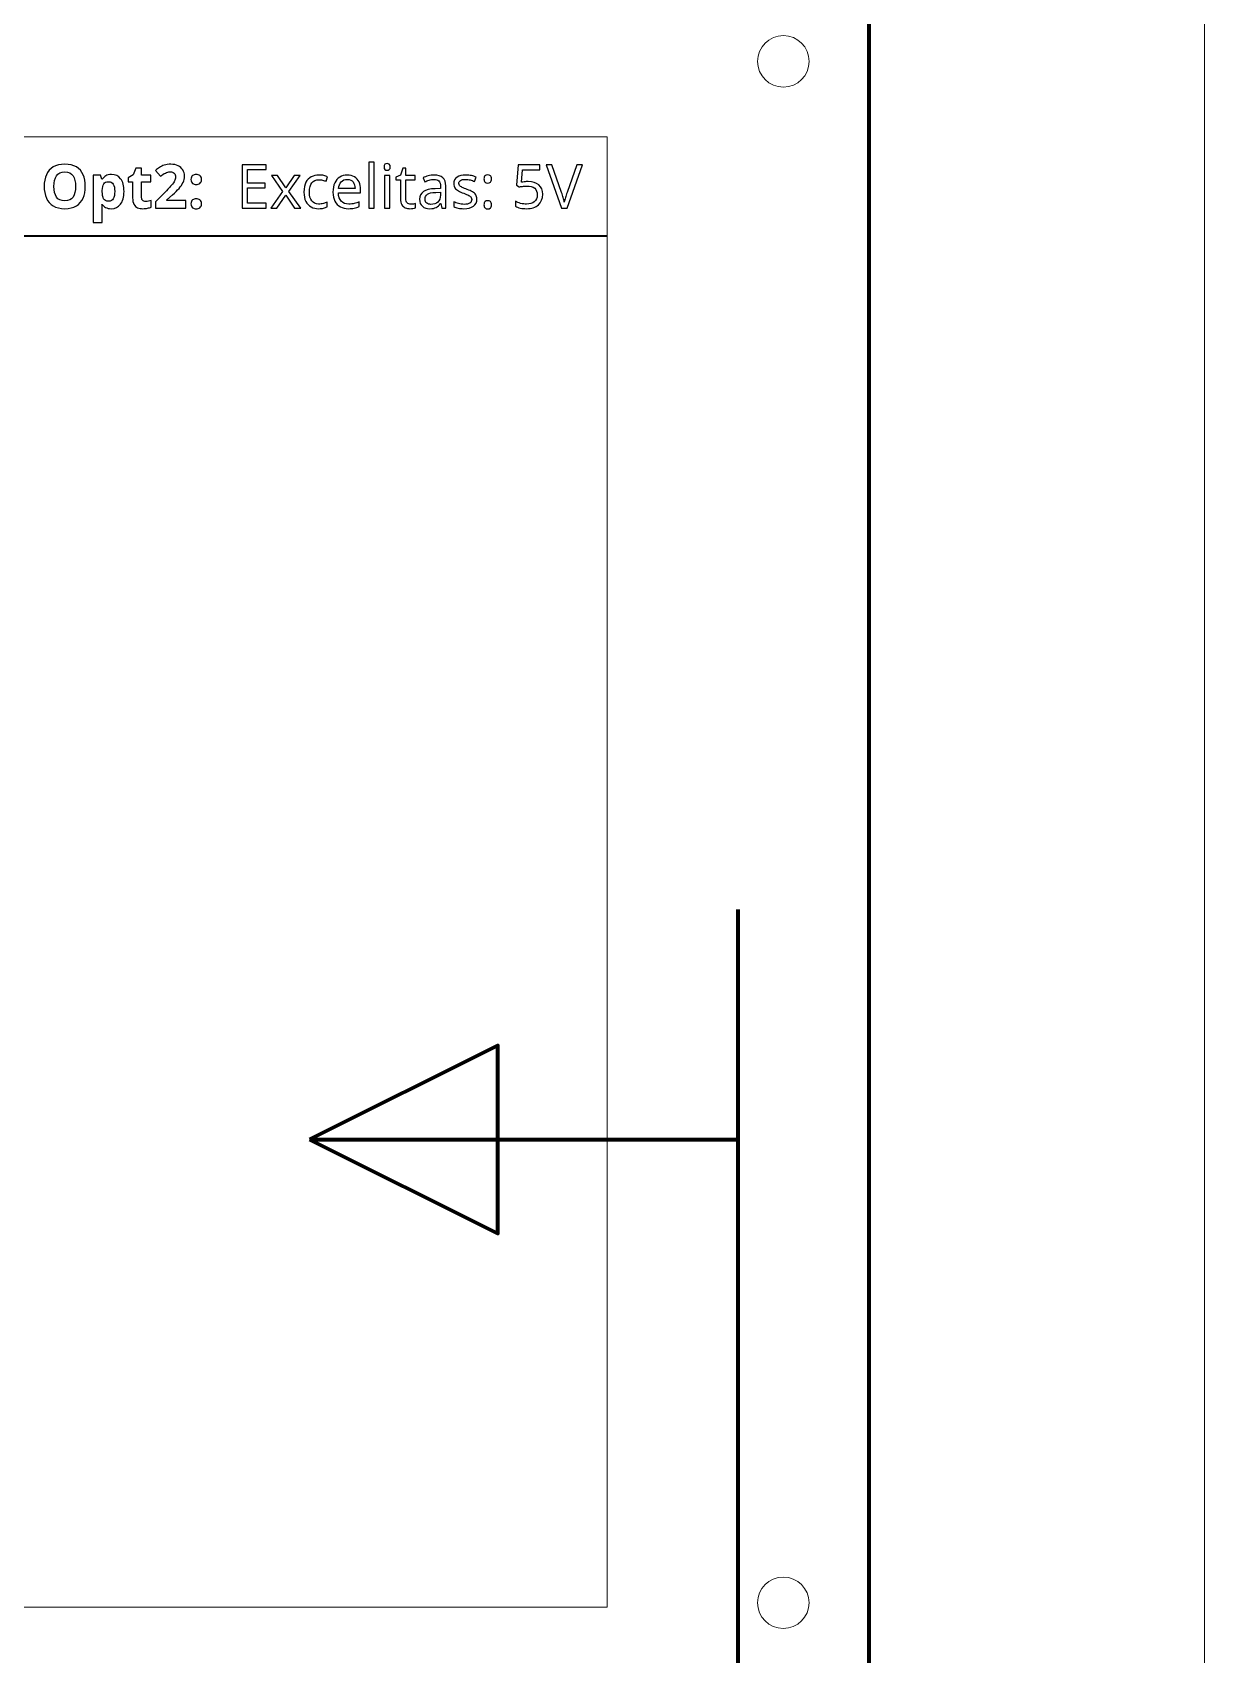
# Model space of a CAD drawing. Header units: inches. Extents: x -6.7 to 20.3, y -5.6 to 12.6.
# Drawn here: x 3.659 to 6.351, y 2.806 to 6.531 of the extents above; entities that cross this region are included whole.
import ezdxf
from ezdxf.lldxf.tags import DXFTag

# ---------------------------------------------------------------- set-up
doc = ezdxf.new("R2010")
doc.units = ezdxf.units.IN
doc.header["$MEASUREMENT"] = 0
doc.layers.add('Layer 1', color=7, linetype='Continuous')
tags = doc.linetypes.add('New Line1', pattern=[1.5, 1, -0.5]).pattern_tags.tags
tags[6:7] = [DXFTag(74, 4), DXFTag(75, 0), DXFTag(340, '0'), DXFTag(46, 1.0), DXFTag(50, 0.0), DXFTag(44, 0.0), DXFTag(45, 0.0)]
tags[4:5] = [DXFTag(74, 4), DXFTag(75, 0), DXFTag(340, '0'), DXFTag(46, 1.0), DXFTag(50, 0.0), DXFTag(44, 0.0), DXFTag(45, 0.0)]
tags = doc.linetypes.add('New Line7', pattern=[1.5, 1, -0.5]).pattern_tags.tags
tags[6:7] = [DXFTag(74, 4), DXFTag(75, 0), DXFTag(340, '0'), DXFTag(46, 1.0), DXFTag(50, 0.0), DXFTag(44, 0.0), DXFTag(45, 0.0)]
tags[4:5] = [DXFTag(74, 4), DXFTag(75, 0), DXFTag(340, '0'), DXFTag(46, 1.0), DXFTag(50, 0.0), DXFTag(44, 0.0), DXFTag(45, 0.0)]

msp = doc.modelspace()

# ---------------------------------------------------------------- linework, layer by layer
at = {"layer": 'Layer 1', "color": 250, "linetype": 'New Line1', "lineweight": 18}
msp.add_lwpolyline([(-6.247, -1.0532), (6.3515, -1.0532), (6.3515, 12.5881), (-6.247, 12.5881), (-6.247, -1.0532)], close=True, dxfattribs=at)
at = {"layer": 'Layer 1', "color": 250, "lineweight": 70}
msp.add_lwpolyline([(-5.4427, -0.8147), (5.5809, -0.8147), (5.5809, 6.6656), (-5.4427, 6.6656), (-5.4427, -0.8147)], close=True, dxfattribs=at)
at = {"layer": 'Layer 1', "color": 114, "linetype": 'New Line7', "lineweight": 18}
msp.add_lwpolyline([(-0.1382, 6.0625), (4.9794, 6.0625), (4.9794, 6.2918), (-0.1382, 6.2918), (-0.1382, 6.0625)], close=True, dxfattribs=at)
at = {"layer": 'Layer 1', "color": 250, "lineweight": 18}
msp.add_lwpolyline([(-0.139, 2.9153), (4.9791, 2.9153), (4.9791, 6.0649), (-0.139, 6.0649), (-0.139, 2.9153)], close=True, dxfattribs=at)
for centre in [(5.384, 6.4648), (5.3839, 2.9254)]:
    msp.add_ellipse(centre, major_axis=(0, 0.0591), ratio=1, dxfattribs=at)
at = {"layer": 'Layer 1', "color": 144, "lineweight": 9}
msp.add_open_spline([(5.5809, -0.7163), (5.5809, -0.7163), (5.5809, 7.1162), (5.5809, 7.1162)], degree=3, dxfattribs=at)
at = {"layer": 'Layer 1', "color": 250}
for points, knots in [([(3.7807, 6.1777), (3.7807, 6.1674), (3.779, 6.1584), (3.7756, 6.1508), (3.7722, 6.1431), (3.7671, 6.1372), (3.7601, 6.1329), (3.7532, 6.1287), (3.7443, 6.1265), (3.7334, 6.1265), (3.7227, 6.1265), (3.7138, 6.1287), (3.7068, 6.1329), (3.6999, 6.1372), (3.6947, 6.1432), (3.6913, 6.1509), (3.6879, 6.1585), (3.6862, 6.1675), (3.6862, 6.1778), (3.6862, 6.188), (3.6879, 6.1969), (3.6913, 6.2045), (3.6947, 6.2122), (3.6999, 6.2181), (3.7068, 6.2223), (3.7138, 6.2265), (3.7227, 6.2286), (3.7336, 6.2286), (3.7443, 6.2286), (3.7532, 6.2265), (3.7602, 6.2223), (3.7672, 6.2181), (3.7723, 6.2122), (3.7757, 6.2045), (3.779, 6.1969), (3.7807, 6.1879), (3.7807, 6.1777)], [0, 0, 0, 0, 0.083333, 0.083333, 0.083333, 0.166667, 0.166667, 0.166667, 0.25, 0.25, 0.25, 0.333333, 0.333333, 0.333333, 0.416667, 0.416667, 0.416667, 0.5, 0.5, 0.5, 0.583333, 0.583333, 0.583333, 0.666667, 0.666667, 0.666667, 0.75, 0.75, 0.75, 0.833333, 0.833333, 0.833333, 0.916667, 0.916667, 0.916667, 1, 1, 1, 1]), ([(4.0114, 6.1279), (4.0114, 6.1279), (3.9421, 6.1279), (3.9421, 6.1279), (3.9421, 6.1279), (3.9421, 6.1425), (3.9421, 6.1425), (3.9421, 6.1425), (3.9669, 6.1677), (3.9669, 6.1677), (3.9719, 6.1728), (3.9759, 6.1772), (3.979, 6.1806), (3.9821, 6.1841), (3.9843, 6.1873), (3.9857, 6.1901), (3.9871, 6.1929), (3.9878, 6.1959), (3.9878, 6.1992), (3.9878, 6.2032), (3.9867, 6.2061), (3.9845, 6.2081), (3.9823, 6.21), (3.9794, 6.211), (3.9757, 6.211), (3.9719, 6.211), (3.9682, 6.2101), (3.9646, 6.2084), (3.9609, 6.2066), (3.9572, 6.2041), (3.9532, 6.2009), (3.9532, 6.2009), (3.9418, 6.2143), (3.9418, 6.2143), (3.9447, 6.2168), (3.9477, 6.2191), (3.9509, 6.2213), (3.9541, 6.2234), (3.9578, 6.2251), (3.962, 6.2265), (3.9662, 6.2278), (3.9713, 6.2285), (3.9772, 6.2285), (3.9837, 6.2285), (3.9893, 6.2273), (3.9939, 6.2249), (3.9986, 6.2226), (4.0022, 6.2194), (4.0048, 6.2154), (4.0073, 6.2113), (4.0086, 6.2068), (4.0086, 6.2017), (4.0086, 6.1962), (4.0075, 6.1912), (4.0053, 6.1867), (4.0031, 6.1821), (4, 6.1777), (3.9959, 6.1732), (3.9918, 6.1688), (3.9868, 6.1639), (3.9809, 6.1585), (3.9809, 6.1585), (3.9682, 6.1465), (3.9682, 6.1465), (3.9682, 6.1465), (3.9682, 6.1456), (3.9682, 6.1456), (3.9682, 6.1456), (4.0114, 6.1456), (4.0114, 6.1456), (4.0114, 6.1456), (4.0114, 6.1279), (4.0114, 6.1279)], [0, 0, 0, 0, 0.041667, 0.041667, 0.041667, 0.083333, 0.083333, 0.083333, 0.125, 0.125, 0.125, 0.166667, 0.166667, 0.166667, 0.208333, 0.208333, 0.208333, 0.25, 0.25, 0.25, 0.291667, 0.291667, 0.291667, 0.333333, 0.333333, 0.333333, 0.375, 0.375, 0.375, 0.416667, 0.416667, 0.416667, 0.458333, 0.458333, 0.458333, 0.5, 0.5, 0.5, 0.541667, 0.541667, 0.541667, 0.583333, 0.583333, 0.583333, 0.625, 0.625, 0.625, 0.666667, 0.666667, 0.666667, 0.708333, 0.708333, 0.708333, 0.75, 0.75, 0.75, 0.791667, 0.791667, 0.791667, 0.833333, 0.833333, 0.833333, 0.875, 0.875, 0.875, 0.916667, 0.916667, 0.916667, 0.958333, 0.958333, 0.958333, 1, 1, 1, 1]), ([(4.1961, 6.1279), (4.1961, 6.1279), (4.1407, 6.1279), (4.1407, 6.1279), (4.1407, 6.1279), (4.1407, 6.2271), (4.1407, 6.2271), (4.1407, 6.2271), (4.1961, 6.2271), (4.1961, 6.2271), (4.1961, 6.2271), (4.1961, 6.2161), (4.1961, 6.2161), (4.1961, 6.2161), (4.1532, 6.2161), (4.1532, 6.2161), (4.1532, 6.2161), (4.1532, 6.1852), (4.1532, 6.1852), (4.1532, 6.1852), (4.1936, 6.1852), (4.1936, 6.1852), (4.1936, 6.1852), (4.1936, 6.1743), (4.1936, 6.1743), (4.1936, 6.1743), (4.1532, 6.1743), (4.1532, 6.1743), (4.1532, 6.1743), (4.1532, 6.1389), (4.1532, 6.1389), (4.1532, 6.1389), (4.1961, 6.1389), (4.1961, 6.1389), (4.1961, 6.1389), (4.1961, 6.1279), (4.1961, 6.1279)], [0, 0, 0, 0, 0.083333, 0.083333, 0.083333, 0.166667, 0.166667, 0.166667, 0.25, 0.25, 0.25, 0.333333, 0.333333, 0.333333, 0.416667, 0.416667, 0.416667, 0.5, 0.5, 0.5, 0.583333, 0.583333, 0.583333, 0.666667, 0.666667, 0.666667, 0.75, 0.75, 0.75, 0.833333, 0.833333, 0.833333, 0.916667, 0.916667, 0.916667, 1, 1, 1, 1]), ([(4.4441, 6.1279), (4.4441, 6.1279), (4.4319, 6.1279), (4.4319, 6.1279), (4.4319, 6.1279), (4.4319, 6.2335), (4.4319, 6.2335), (4.4319, 6.2335), (4.4441, 6.2335), (4.4441, 6.2335), (4.4441, 6.2335), (4.4441, 6.1279), (4.4441, 6.1279)], [0, 0, 0, 0, 0.25, 0.25, 0.25, 0.5, 0.5, 0.5, 0.75, 0.75, 0.75, 1, 1, 1, 1]), ([(4.474, 6.2303), (4.4759, 6.2303), (4.4775, 6.2297), (4.4789, 6.2284), (4.4804, 6.2272), (4.4811, 6.2252), (4.4811, 6.2225), (4.4811, 6.2199), (4.4804, 6.218), (4.4789, 6.2167), (4.4775, 6.2154), (4.4759, 6.2147), (4.474, 6.2147), (4.472, 6.2147), (4.4703, 6.2154), (4.4689, 6.2167), (4.4675, 6.218), (4.4668, 6.2199), (4.4668, 6.2225), (4.4668, 6.2252), (4.4675, 6.2272), (4.4689, 6.2284), (4.4703, 6.2297), (4.472, 6.2303), (4.474, 6.2303)], [0, 0, 0, 0, 0.125, 0.125, 0.125, 0.25, 0.25, 0.25, 0.375, 0.375, 0.375, 0.5, 0.5, 0.5, 0.625, 0.625, 0.625, 0.75, 0.75, 0.75, 0.875, 0.875, 0.875, 1, 1, 1, 1]), ([(4.7979, 6.1888), (4.8081, 6.1888), (4.8162, 6.1862), (4.8222, 6.1811), (4.8282, 6.176), (4.8312, 6.1689), (4.8312, 6.1596), (4.8312, 6.1493), (4.828, 6.1412), (4.8214, 6.1354), (4.8149, 6.1295), (4.8058, 6.1265), (4.7941, 6.1265), (4.7891, 6.1265), (4.7843, 6.127), (4.7798, 6.1279), (4.7753, 6.1289), (4.7715, 6.1302), (4.7685, 6.132), (4.7685, 6.132), (4.7685, 6.1435), (4.7685, 6.1435), (4.7718, 6.1415), (4.7758, 6.1399), (4.7806, 6.1387), (4.7854, 6.1375), (4.7899, 6.137), (4.7943, 6.137), (4.8016, 6.137), (4.8075, 6.1387), (4.812, 6.1422), (4.8165, 6.1456), (4.8187, 6.151), (4.8187, 6.1584), (4.8187, 6.1648), (4.8167, 6.1698), (4.8128, 6.1733), (4.8088, 6.1768), (4.8025, 6.1785), (4.7939, 6.1785), (4.7913, 6.1785), (4.7883, 6.1783), (4.785, 6.1778), (4.7816, 6.1773), (4.779, 6.1769), (4.7769, 6.1764), (4.7769, 6.1764), (4.7708, 6.1803), (4.7708, 6.1803), (4.7708, 6.1803), (4.7746, 6.2271), (4.7746, 6.2271), (4.7746, 6.2271), (4.8243, 6.2271), (4.8243, 6.2271), (4.8243, 6.2271), (4.8243, 6.216), (4.8243, 6.216), (4.8243, 6.216), (4.785, 6.216), (4.785, 6.216), (4.785, 6.216), (4.7826, 6.1872), (4.7826, 6.1872), (4.7842, 6.1875), (4.7863, 6.1878), (4.789, 6.1882), (4.7917, 6.1886), (4.7947, 6.1888), (4.7979, 6.1888)], [0, 0, 0, 0, 0.043478, 0.043478, 0.043478, 0.086957, 0.086957, 0.086957, 0.130435, 0.130435, 0.130435, 0.173913, 0.173913, 0.173913, 0.217391, 0.217391, 0.217391, 0.26087, 0.26087, 0.26087, 0.304348, 0.304348, 0.304348, 0.347826, 0.347826, 0.347826, 0.391304, 0.391304, 0.391304, 0.434783, 0.434783, 0.434783, 0.478261, 0.478261, 0.478261, 0.521739, 0.521739, 0.521739, 0.565217, 0.565217, 0.565217, 0.608696, 0.608696, 0.608696, 0.652174, 0.652174, 0.652174, 0.695652, 0.695652, 0.695652, 0.73913, 0.73913, 0.73913, 0.782609, 0.782609, 0.782609, 0.826087, 0.826087, 0.826087, 0.869565, 0.869565, 0.869565, 0.913043, 0.913043, 0.913043, 0.956522, 0.956522, 0.956522, 1, 1, 1, 1]), ([(4.9225, 6.2271), (4.9225, 6.2271), (4.8871, 6.1279), (4.8871, 6.1279), (4.8871, 6.1279), (4.8746, 6.1279), (4.8746, 6.1279), (4.8746, 6.1279), (4.8391, 6.2271), (4.8391, 6.2271), (4.8391, 6.2271), (4.8522, 6.2271), (4.8522, 6.2271), (4.8522, 6.2271), (4.8746, 6.1635), (4.8746, 6.1635), (4.876, 6.1594), (4.8773, 6.1556), (4.8783, 6.152), (4.8793, 6.1485), (4.8802, 6.1451), (4.8808, 6.1418), (4.8815, 6.1451), (4.8823, 6.1485), (4.8833, 6.1521), (4.8843, 6.1557), (4.8856, 6.1596), (4.8871, 6.1638), (4.8871, 6.1638), (4.9093, 6.2271), (4.9093, 6.2271), (4.9093, 6.2271), (4.9225, 6.2271), (4.9225, 6.2271)], [0, 0, 0, 0, 0.090909, 0.090909, 0.090909, 0.181818, 0.181818, 0.181818, 0.272727, 0.272727, 0.272727, 0.363636, 0.363636, 0.363636, 0.454545, 0.454545, 0.454545, 0.545455, 0.545455, 0.545455, 0.636364, 0.636364, 0.636364, 0.727273, 0.727273, 0.727273, 0.818182, 0.818182, 0.818182, 0.909091, 0.909091, 0.909091, 1, 1, 1, 1]), ([(3.7086, 6.1777), (3.7086, 6.1673), (3.7106, 6.1592), (3.7145, 6.1533), (3.7184, 6.1474), (3.7247, 6.1445), (3.7334, 6.1445), (3.7423, 6.1445), (3.7487, 6.1474), (3.7525, 6.1533), (3.7564, 6.1592), (3.7583, 6.1673), (3.7583, 6.1777), (3.7583, 6.188), (3.7564, 6.1962), (3.7525, 6.2021), (3.7487, 6.208), (3.7424, 6.211), (3.7336, 6.211), (3.7248, 6.211), (3.7184, 6.208), (3.7145, 6.2021), (3.7106, 6.1962), (3.7086, 6.188), (3.7086, 6.1777)], [0, 0, 0, 0, 0.125, 0.125, 0.125, 0.25, 0.25, 0.25, 0.375, 0.375, 0.375, 0.5, 0.5, 0.5, 0.625, 0.625, 0.625, 0.75, 0.75, 0.75, 0.875, 0.875, 0.875, 1, 1, 1, 1]), ([(3.8411, 6.2052), (3.8498, 6.2052), (3.8567, 6.2018), (3.8618, 6.1952), (3.867, 6.1886), (3.8696, 6.1789), (3.8696, 6.166), (3.8696, 6.153), (3.8668, 6.1432), (3.8614, 6.1365), (3.856, 6.1299), (3.849, 6.1265), (3.8405, 6.1265), (3.835, 6.1265), (3.8306, 6.1275), (3.8273, 6.1295), (3.824, 6.1315), (3.8214, 6.1337), (3.8196, 6.1361), (3.8196, 6.1361), (3.8187, 6.1361), (3.8187, 6.1361), (3.8189, 6.1345), (3.8191, 6.1325), (3.8193, 6.1304), (3.8195, 6.1282), (3.8196, 6.1259), (3.8196, 6.1236), (3.8196, 6.1236), (3.8196, 6.0946), (3.8196, 6.0946), (3.8196, 6.0946), (3.7986, 6.0946), (3.7986, 6.0946), (3.7986, 6.0946), (3.7986, 6.2038), (3.7986, 6.2038), (3.7986, 6.2038), (3.8157, 6.2038), (3.8157, 6.2038), (3.8157, 6.2038), (3.8186, 6.1939), (3.8186, 6.1939), (3.8186, 6.1939), (3.8196, 6.1939), (3.8196, 6.1939), (3.8216, 6.197), (3.8243, 6.1996), (3.8276, 6.2018), (3.8309, 6.204), (3.8354, 6.2052), (3.8411, 6.2052)], [0, 0, 0, 0, 0.058824, 0.058824, 0.058824, 0.117647, 0.117647, 0.117647, 0.176471, 0.176471, 0.176471, 0.235294, 0.235294, 0.235294, 0.294118, 0.294118, 0.294118, 0.352941, 0.352941, 0.352941, 0.411765, 0.411765, 0.411765, 0.470588, 0.470588, 0.470588, 0.529412, 0.529412, 0.529412, 0.588235, 0.588235, 0.588235, 0.647059, 0.647059, 0.647059, 0.705882, 0.705882, 0.705882, 0.764706, 0.764706, 0.764706, 0.823529, 0.823529, 0.823529, 0.882353, 0.882353, 0.882353, 0.941176, 0.941176, 0.941176, 1, 1, 1, 1]), ([(3.8341, 6.1885), (3.8288, 6.1885), (3.825, 6.1868), (3.823, 6.1835), (3.8209, 6.1802), (3.8197, 6.1751), (3.8196, 6.1684), (3.8196, 6.1684), (3.8196, 6.1661), (3.8196, 6.1661), (3.8196, 6.1588), (3.8206, 6.1532), (3.8227, 6.1493), (3.8248, 6.1454), (3.8286, 6.1435), (3.8343, 6.1435), (3.839, 6.1435), (3.8425, 6.1454), (3.8448, 6.1493), (3.8471, 6.1532), (3.8483, 6.1589), (3.8483, 6.1663), (3.8483, 6.1811), (3.8436, 6.1885), (3.8341, 6.1885)], [0, 0, 0, 0, 0.125, 0.125, 0.125, 0.25, 0.25, 0.25, 0.375, 0.375, 0.375, 0.5, 0.5, 0.5, 0.625, 0.625, 0.625, 0.75, 0.75, 0.75, 0.875, 0.875, 0.875, 1, 1, 1, 1]), ([(3.919, 6.1431), (3.9213, 6.1431), (3.9235, 6.1433), (3.9257, 6.1438), (3.9278, 6.1442), (3.9299, 6.1448), (3.9321, 6.1454), (3.9321, 6.1454), (3.9321, 6.13), (3.9321, 6.13), (3.9298, 6.1291), (3.9271, 6.1283), (3.9238, 6.1276), (3.9205, 6.1269), (3.9169, 6.1265), (3.913, 6.1265), (3.9085, 6.1265), (3.9044, 6.1273), (3.9009, 6.1288), (3.8973, 6.1302), (3.8945, 6.1328), (3.8924, 6.1365), (3.8903, 6.1401), (3.8893, 6.1452), (3.8893, 6.1517), (3.8893, 6.1517), (3.8893, 6.1882), (3.8893, 6.1882), (3.8893, 6.1882), (3.8794, 6.1882), (3.8794, 6.1882), (3.8794, 6.1882), (3.8794, 6.197), (3.8794, 6.197), (3.8794, 6.197), (3.8908, 6.2039), (3.8908, 6.2039), (3.8908, 6.2039), (3.8968, 6.2199), (3.8968, 6.2199), (3.8968, 6.2199), (3.91, 6.2199), (3.91, 6.2199), (3.91, 6.2199), (3.91, 6.2038), (3.91, 6.2038), (3.91, 6.2038), (3.9312, 6.2038), (3.9312, 6.2038), (3.9312, 6.2038), (3.9312, 6.1882), (3.9312, 6.1882), (3.9312, 6.1882), (3.91, 6.1882), (3.91, 6.1882), (3.91, 6.1882), (3.91, 6.1517), (3.91, 6.1517), (3.91, 6.1488), (3.9108, 6.1467), (3.9125, 6.1452), (3.9141, 6.1438), (3.9163, 6.1431), (3.919, 6.1431)], [0, 0, 0, 0, 0.047619, 0.047619, 0.047619, 0.095238, 0.095238, 0.095238, 0.142857, 0.142857, 0.142857, 0.190476, 0.190476, 0.190476, 0.238095, 0.238095, 0.238095, 0.285714, 0.285714, 0.285714, 0.333333, 0.333333, 0.333333, 0.380952, 0.380952, 0.380952, 0.428571, 0.428571, 0.428571, 0.47619, 0.47619, 0.47619, 0.52381, 0.52381, 0.52381, 0.571429, 0.571429, 0.571429, 0.619048, 0.619048, 0.619048, 0.666667, 0.666667, 0.666667, 0.714286, 0.714286, 0.714286, 0.761905, 0.761905, 0.761905, 0.809524, 0.809524, 0.809524, 0.857143, 0.857143, 0.857143, 0.904762, 0.904762, 0.904762, 0.952381, 0.952381, 0.952381, 1, 1, 1, 1]), ([(4.0234, 6.1936), (4.0234, 6.1979), (4.0246, 6.2009), (4.027, 6.2026), (4.0294, 6.2043), (4.0322, 6.2052), (4.0355, 6.2052), (4.0388, 6.2052), (4.0416, 6.2043), (4.0439, 6.2026), (4.0463, 6.2009), (4.0475, 6.1979), (4.0475, 6.1936), (4.0475, 6.1895), (4.0463, 6.1865), (4.0439, 6.1847), (4.0416, 6.1829), (4.0388, 6.182), (4.0355, 6.182), (4.0322, 6.182), (4.0294, 6.1829), (4.027, 6.1847), (4.0246, 6.1865), (4.0234, 6.1895), (4.0234, 6.1936)], [0, 0, 0, 0, 0.125, 0.125, 0.125, 0.25, 0.25, 0.25, 0.375, 0.375, 0.375, 0.5, 0.5, 0.5, 0.625, 0.625, 0.625, 0.75, 0.75, 0.75, 0.875, 0.875, 0.875, 1, 1, 1, 1]), ([(4.2339, 6.166), (4.2339, 6.166), (4.2082, 6.2024), (4.2082, 6.2024), (4.2082, 6.2024), (4.2221, 6.2024), (4.2221, 6.2024), (4.2221, 6.2024), (4.2412, 6.1743), (4.2412, 6.1743), (4.2412, 6.1743), (4.2603, 6.2024), (4.2603, 6.2024), (4.2603, 6.2024), (4.274, 6.2024), (4.274, 6.2024), (4.274, 6.2024), (4.2483, 6.166), (4.2483, 6.166), (4.2483, 6.166), (4.2754, 6.1279), (4.2754, 6.1279), (4.2754, 6.1279), (4.2615, 6.1279), (4.2615, 6.1279), (4.2615, 6.1279), (4.2412, 6.1577), (4.2412, 6.1577), (4.2412, 6.1577), (4.2207, 6.1279), (4.2207, 6.1279), (4.2207, 6.1279), (4.2069, 6.1279), (4.2069, 6.1279), (4.2069, 6.1279), (4.2339, 6.166), (4.2339, 6.166)], [0, 0, 0, 0, 0.083333, 0.083333, 0.083333, 0.166667, 0.166667, 0.166667, 0.25, 0.25, 0.25, 0.333333, 0.333333, 0.333333, 0.416667, 0.416667, 0.416667, 0.5, 0.5, 0.5, 0.583333, 0.583333, 0.583333, 0.666667, 0.666667, 0.666667, 0.75, 0.75, 0.75, 0.833333, 0.833333, 0.833333, 0.916667, 0.916667, 0.916667, 1, 1, 1, 1]), ([(4.3168, 6.1265), (4.3102, 6.1265), (4.3044, 6.1279), (4.2992, 6.1306), (4.2941, 6.1333), (4.29, 6.1374), (4.2871, 6.1431), (4.2842, 6.1487), (4.2828, 6.1559), (4.2828, 6.1647), (4.2828, 6.1739), (4.2843, 6.1814), (4.2873, 6.1871), (4.2904, 6.1928), (4.2945, 6.1971), (4.2998, 6.1997), (4.305, 6.2024), (4.311, 6.2038), (4.3176, 6.2038), (4.3214, 6.2038), (4.3251, 6.2034), (4.3286, 6.2026), (4.3321, 6.2018), (4.335, 6.2009), (4.3372, 6.1997), (4.3372, 6.1997), (4.3335, 6.1896), (4.3335, 6.1896), (4.3312, 6.1904), (4.3286, 6.1912), (4.3257, 6.192), (4.3227, 6.1927), (4.3199, 6.1931), (4.3173, 6.1931), (4.3027, 6.1931), (4.2954, 6.1837), (4.2954, 6.1649), (4.2954, 6.1559), (4.2972, 6.149), (4.3007, 6.1443), (4.3043, 6.1395), (4.3096, 6.1371), (4.3166, 6.1371), (4.3207, 6.1371), (4.3243, 6.1375), (4.3274, 6.1384), (4.3305, 6.1392), (4.3334, 6.1402), (4.336, 6.1414), (4.336, 6.1414), (4.336, 6.1306), (4.336, 6.1306), (4.3335, 6.1293), (4.3307, 6.1283), (4.3277, 6.1276), (4.3247, 6.1269), (4.321, 6.1265), (4.3168, 6.1265)], [0, 0, 0, 0, 0.052632, 0.052632, 0.052632, 0.105263, 0.105263, 0.105263, 0.157895, 0.157895, 0.157895, 0.210526, 0.210526, 0.210526, 0.263158, 0.263158, 0.263158, 0.315789, 0.315789, 0.315789, 0.368421, 0.368421, 0.368421, 0.421053, 0.421053, 0.421053, 0.473684, 0.473684, 0.473684, 0.526316, 0.526316, 0.526316, 0.578947, 0.578947, 0.578947, 0.631579, 0.631579, 0.631579, 0.684211, 0.684211, 0.684211, 0.736842, 0.736842, 0.736842, 0.789474, 0.789474, 0.789474, 0.842105, 0.842105, 0.842105, 0.894737, 0.894737, 0.894737, 0.947368, 0.947368, 0.947368, 1, 1, 1, 1]), ([(4.3823, 6.2038), (4.3887, 6.2038), (4.3942, 6.2024), (4.3988, 6.1996), (4.4034, 6.1968), (4.4069, 6.1929), (4.4094, 6.1879), (4.4118, 6.1828), (4.413, 6.1769), (4.413, 6.1702), (4.413, 6.1702), (4.413, 6.1628), (4.413, 6.1628), (4.413, 6.1628), (4.3621, 6.1628), (4.3621, 6.1628), (4.3622, 6.1544), (4.3644, 6.148), (4.3685, 6.1436), (4.3726, 6.1392), (4.3784, 6.137), (4.3858, 6.137), (4.3905, 6.137), (4.3947, 6.1374), (4.3984, 6.1383), (4.402, 6.1392), (4.4058, 6.1404), (4.4097, 6.1421), (4.4097, 6.1421), (4.4097, 6.1314), (4.4097, 6.1314), (4.4059, 6.1297), (4.4022, 6.1285), (4.3984, 6.1277), (4.3947, 6.1269), (4.3904, 6.1265), (4.3853, 6.1265), (4.3782, 6.1265), (4.372, 6.128), (4.3666, 6.1309), (4.3612, 6.1337), (4.3569, 6.138), (4.3539, 6.1437), (4.3509, 6.1494), (4.3494, 6.1564), (4.3494, 6.1646), (4.3494, 6.1727), (4.3508, 6.1797), (4.3535, 6.1856), (4.3563, 6.1914), (4.3601, 6.1959), (4.365, 6.199), (4.37, 6.2022), (4.3758, 6.2038), (4.3823, 6.2038)], [0, 0, 0, 0, 0.055556, 0.055556, 0.055556, 0.111111, 0.111111, 0.111111, 0.166667, 0.166667, 0.166667, 0.222222, 0.222222, 0.222222, 0.277778, 0.277778, 0.277778, 0.333333, 0.333333, 0.333333, 0.388889, 0.388889, 0.388889, 0.444444, 0.444444, 0.444444, 0.5, 0.5, 0.5, 0.555556, 0.555556, 0.555556, 0.611111, 0.611111, 0.611111, 0.666667, 0.666667, 0.666667, 0.722222, 0.722222, 0.722222, 0.777778, 0.777778, 0.777778, 0.833333, 0.833333, 0.833333, 0.888889, 0.888889, 0.888889, 0.944444, 0.944444, 0.944444, 1, 1, 1, 1]), ([(4.3822, 6.1938), (4.3764, 6.1938), (4.3718, 6.1919), (4.3684, 6.1881), (4.365, 6.1844), (4.363, 6.1792), (4.3623, 6.1725), (4.3623, 6.1725), (4.4003, 6.1725), (4.4003, 6.1725), (4.4002, 6.1788), (4.3987, 6.1839), (4.3958, 6.1879), (4.3929, 6.1918), (4.3884, 6.1938), (4.3822, 6.1938)], [0, 0, 0, 0, 0.2, 0.2, 0.2, 0.4, 0.4, 0.4, 0.6, 0.6, 0.6, 0.8, 0.8, 0.8, 1, 1, 1, 1]), ([(4.48, 6.2024), (4.48, 6.2024), (4.48, 6.1279), (4.48, 6.1279), (4.48, 6.1279), (4.4678, 6.1279), (4.4678, 6.1279), (4.4678, 6.1279), (4.4678, 6.2024), (4.4678, 6.2024), (4.4678, 6.2024), (4.48, 6.2024), (4.48, 6.2024)], [0, 0, 0, 0, 0.25, 0.25, 0.25, 0.5, 0.5, 0.5, 0.75, 0.75, 0.75, 1, 1, 1, 1]), ([(4.5285, 6.1365), (4.5303, 6.1365), (4.5322, 6.1367), (4.5341, 6.137), (4.5361, 6.1374), (4.5377, 6.1377), (4.5389, 6.1381), (4.5389, 6.1381), (4.5389, 6.1288), (4.5389, 6.1288), (4.5376, 6.1281), (4.5357, 6.1276), (4.5333, 6.1272), (4.5309, 6.1268), (4.5286, 6.1265), (4.5264, 6.1265), (4.5225, 6.1265), (4.5189, 6.1272), (4.5156, 6.1286), (4.5123, 6.1299), (4.5097, 6.1322), (4.5076, 6.1356), (4.5056, 6.1389), (4.5046, 6.1436), (4.5046, 6.1496), (4.5046, 6.1496), (4.5046, 6.1929), (4.5046, 6.1929), (4.5046, 6.1929), (4.494, 6.1929), (4.494, 6.1929), (4.494, 6.1929), (4.494, 6.1988), (4.494, 6.1988), (4.494, 6.1988), (4.5047, 6.2036), (4.5047, 6.2036), (4.5047, 6.2036), (4.5096, 6.2195), (4.5096, 6.2195), (4.5096, 6.2195), (4.5168, 6.2195), (4.5168, 6.2195), (4.5168, 6.2195), (4.5168, 6.2024), (4.5168, 6.2024), (4.5168, 6.2024), (4.5383, 6.2024), (4.5383, 6.2024), (4.5383, 6.2024), (4.5383, 6.1929), (4.5383, 6.1929), (4.5383, 6.1929), (4.5168, 6.1929), (4.5168, 6.1929), (4.5168, 6.1929), (4.5168, 6.1499), (4.5168, 6.1499), (4.5168, 6.1453), (4.5179, 6.142), (4.5201, 6.1398), (4.5222, 6.1376), (4.525, 6.1365), (4.5285, 6.1365)], [0, 0, 0, 0, 0.047619, 0.047619, 0.047619, 0.095238, 0.095238, 0.095238, 0.142857, 0.142857, 0.142857, 0.190476, 0.190476, 0.190476, 0.238095, 0.238095, 0.238095, 0.285714, 0.285714, 0.285714, 0.333333, 0.333333, 0.333333, 0.380952, 0.380952, 0.380952, 0.428571, 0.428571, 0.428571, 0.47619, 0.47619, 0.47619, 0.52381, 0.52381, 0.52381, 0.571429, 0.571429, 0.571429, 0.619048, 0.619048, 0.619048, 0.666667, 0.666667, 0.666667, 0.714286, 0.714286, 0.714286, 0.761905, 0.761905, 0.761905, 0.809524, 0.809524, 0.809524, 0.857143, 0.857143, 0.857143, 0.904762, 0.904762, 0.904762, 0.952381, 0.952381, 0.952381, 1, 1, 1, 1]), ([(4.5819, 6.2036), (4.591, 6.2036), (4.5977, 6.2016), (4.6021, 6.1977), (4.6064, 6.1937), (4.6086, 6.1873), (4.6086, 6.1786), (4.6086, 6.1786), (4.6086, 6.1279), (4.6086, 6.1279), (4.6086, 6.1279), (4.5997, 6.1279), (4.5997, 6.1279), (4.5997, 6.1279), (4.5973, 6.1385), (4.5973, 6.1385), (4.5973, 6.1385), (4.5968, 6.1385), (4.5968, 6.1385), (4.5935, 6.1344), (4.5901, 6.1314), (4.5866, 6.1295), (4.583, 6.1275), (4.5781, 6.1265), (4.5718, 6.1265), (4.565, 6.1265), (4.5594, 6.1283), (4.555, 6.1319), (4.5505, 6.1355), (4.5483, 6.141), (4.5483, 6.1486), (4.5483, 6.156), (4.5512, 6.1618), (4.5571, 6.1658), (4.5629, 6.1698), (4.5719, 6.172), (4.584, 6.1724), (4.584, 6.1724), (4.5966, 6.1728), (4.5966, 6.1728), (4.5966, 6.1728), (4.5966, 6.1772), (4.5966, 6.1772), (4.5966, 6.1834), (4.5953, 6.1877), (4.5926, 6.1902), (4.5899, 6.1926), (4.5861, 6.1938), (4.5812, 6.1938), (4.5773, 6.1938), (4.5736, 6.1932), (4.5701, 6.192), (4.5666, 6.1909), (4.5633, 6.1896), (4.5603, 6.1881), (4.5603, 6.1881), (4.5565, 6.1972), (4.5565, 6.1972), (4.5597, 6.199), (4.5636, 6.2005), (4.568, 6.2018), (4.5725, 6.203), (4.5771, 6.2036), (4.5819, 6.2036)], [0, 0, 0, 0, 0.047619, 0.047619, 0.047619, 0.095238, 0.095238, 0.095238, 0.142857, 0.142857, 0.142857, 0.190476, 0.190476, 0.190476, 0.238095, 0.238095, 0.238095, 0.285714, 0.285714, 0.285714, 0.333333, 0.333333, 0.333333, 0.380952, 0.380952, 0.380952, 0.428571, 0.428571, 0.428571, 0.47619, 0.47619, 0.47619, 0.52381, 0.52381, 0.52381, 0.571429, 0.571429, 0.571429, 0.619048, 0.619048, 0.619048, 0.666667, 0.666667, 0.666667, 0.714286, 0.714286, 0.714286, 0.761905, 0.761905, 0.761905, 0.809524, 0.809524, 0.809524, 0.857143, 0.857143, 0.857143, 0.904762, 0.904762, 0.904762, 0.952381, 0.952381, 0.952381, 1, 1, 1, 1]), ([(4.6801, 6.1485), (4.6801, 6.1413), (4.6774, 6.1358), (4.6721, 6.1321), (4.6667, 6.1284), (4.6595, 6.1265), (4.6504, 6.1265), (4.6452, 6.1265), (4.6407, 6.127), (4.637, 6.1278), (4.6332, 6.1286), (4.6299, 6.1298), (4.6271, 6.1313), (4.6271, 6.1313), (4.6271, 6.1424), (4.6271, 6.1424), (4.63, 6.1409), (4.6336, 6.1395), (4.6378, 6.1383), (4.642, 6.137), (4.6463, 6.1364), (4.6507, 6.1364), (4.6569, 6.1364), (4.6614, 6.1374), (4.6641, 6.1394), (4.6669, 6.1414), (4.6683, 6.144), (4.6683, 6.1474), (4.6683, 6.1492), (4.6678, 6.1509), (4.6668, 6.1524), (4.6658, 6.1539), (4.6639, 6.1553), (4.6613, 6.1568), (4.6587, 6.1583), (4.6549, 6.16), (4.65, 6.1618), (4.6452, 6.1637), (4.641, 6.1655), (4.6376, 6.1674), (4.6342, 6.1692), (4.6316, 6.1715), (4.6297, 6.174), (4.6279, 6.1766), (4.6269, 6.18), (4.6269, 6.184), (4.6269, 6.1903), (4.6295, 6.1952), (4.6346, 6.1986), (4.6398, 6.2021), (4.6465, 6.2038), (4.6548, 6.2038), (4.6594, 6.2038), (4.6636, 6.2033), (4.6676, 6.2024), (4.6715, 6.2016), (4.6752, 6.2003), (4.6786, 6.1988), (4.6786, 6.1988), (4.6744, 6.189), (4.6744, 6.189), (4.6713, 6.1903), (4.668, 6.1915), (4.6646, 6.1924), (4.6611, 6.1933), (4.6576, 6.1938), (4.654, 6.1938), (4.649, 6.1938), (4.6452, 6.193), (4.6426, 6.1913), (4.6399, 6.1897), (4.6386, 6.1875), (4.6386, 6.1847), (4.6386, 6.1827), (4.6392, 6.181), (4.6404, 6.1795), (4.6416, 6.1781), (4.6436, 6.1767), (4.6464, 6.1754), (4.6493, 6.174), (4.653, 6.1724), (4.6578, 6.1706), (4.6625, 6.1688), (4.6665, 6.167), (4.6698, 6.1652), (4.6732, 6.1633), (4.6757, 6.1611), (4.6775, 6.1584), (4.6792, 6.1558), (4.6801, 6.1525), (4.6801, 6.1485)], [0, 0, 0, 0, 0.033333, 0.033333, 0.033333, 0.066667, 0.066667, 0.066667, 0.1, 0.1, 0.1, 0.133333, 0.133333, 0.133333, 0.166667, 0.166667, 0.166667, 0.2, 0.2, 0.2, 0.233333, 0.233333, 0.233333, 0.266667, 0.266667, 0.266667, 0.3, 0.3, 0.3, 0.333333, 0.333333, 0.333333, 0.366667, 0.366667, 0.366667, 0.4, 0.4, 0.4, 0.433333, 0.433333, 0.433333, 0.466667, 0.466667, 0.466667, 0.5, 0.5, 0.5, 0.533333, 0.533333, 0.533333, 0.566667, 0.566667, 0.566667, 0.6, 0.6, 0.6, 0.633333, 0.633333, 0.633333, 0.666667, 0.666667, 0.666667, 0.7, 0.7, 0.7, 0.733333, 0.733333, 0.733333, 0.766667, 0.766667, 0.766667, 0.8, 0.8, 0.8, 0.833333, 0.833333, 0.833333, 0.866667, 0.866667, 0.866667, 0.9, 0.9, 0.9, 0.933333, 0.933333, 0.933333, 0.966667, 0.966667, 0.966667, 1, 1, 1, 1]), ([(4.6964, 6.1949), (4.6964, 6.1984), (4.6972, 6.2009), (4.6989, 6.2022), (4.7005, 6.2036), (4.7025, 6.2043), (4.7048, 6.2043), (4.7072, 6.2043), (4.7093, 6.2036), (4.711, 6.2022), (4.7127, 6.2009), (4.7136, 6.1984), (4.7136, 6.1949), (4.7136, 6.1915), (4.7127, 6.1891), (4.711, 6.1877), (4.7093, 6.1862), (4.7072, 6.1854), (4.7048, 6.1854), (4.7025, 6.1854), (4.7005, 6.1862), (4.6989, 6.1877), (4.6972, 6.1891), (4.6964, 6.1915), (4.6964, 6.1949)], [0, 0, 0, 0, 0.125, 0.125, 0.125, 0.25, 0.25, 0.25, 0.375, 0.375, 0.375, 0.5, 0.5, 0.5, 0.625, 0.625, 0.625, 0.75, 0.75, 0.75, 0.875, 0.875, 0.875, 1, 1, 1, 1]), ([(4.0234, 6.1377), (4.0234, 6.1419), (4.0246, 6.1449), (4.027, 6.1467), (4.0294, 6.1484), (4.0322, 6.1493), (4.0355, 6.1493), (4.0388, 6.1493), (4.0416, 6.1484), (4.0439, 6.1467), (4.0463, 6.1449), (4.0475, 6.1419), (4.0475, 6.1377), (4.0475, 6.1336), (4.0463, 6.1306), (4.0439, 6.1288), (4.0416, 6.127), (4.0388, 6.1261), (4.0355, 6.1261), (4.0322, 6.1261), (4.0294, 6.127), (4.027, 6.1288), (4.0246, 6.1306), (4.0234, 6.1336), (4.0234, 6.1377)], [0, 0, 0, 0, 0.125, 0.125, 0.125, 0.25, 0.25, 0.25, 0.375, 0.375, 0.375, 0.5, 0.5, 0.5, 0.625, 0.625, 0.625, 0.75, 0.75, 0.75, 0.875, 0.875, 0.875, 1, 1, 1, 1]), ([(4.5855, 6.1639), (4.5763, 6.1635), (4.5699, 6.1621), (4.5663, 6.1595), (4.5627, 6.1569), (4.561, 6.1532), (4.561, 6.1485), (4.561, 6.1443), (4.5622, 6.1413), (4.5648, 6.1393), (4.5673, 6.1374), (4.5706, 6.1364), (4.5746, 6.1364), (4.5809, 6.1364), (4.5861, 6.1381), (4.5903, 6.1416), (4.5944, 6.1451), (4.5965, 6.1504), (4.5965, 6.1577), (4.5965, 6.1577), (4.5965, 6.1643), (4.5965, 6.1643), (4.5965, 6.1643), (4.5855, 6.1639), (4.5855, 6.1639)], [0, 0, 0, 0, 0.125, 0.125, 0.125, 0.25, 0.25, 0.25, 0.375, 0.375, 0.375, 0.5, 0.5, 0.5, 0.625, 0.625, 0.625, 0.75, 0.75, 0.75, 0.875, 0.875, 0.875, 1, 1, 1, 1]), ([(4.6964, 6.1354), (4.6964, 6.1389), (4.6972, 6.1413), (4.6989, 6.1427), (4.7005, 6.144), (4.7025, 6.1447), (4.7048, 6.1447), (4.7072, 6.1447), (4.7093, 6.144), (4.711, 6.1427), (4.7127, 6.1413), (4.7136, 6.1389), (4.7136, 6.1354), (4.7136, 6.1321), (4.7127, 6.1297), (4.711, 6.1282), (4.7093, 6.1267), (4.7072, 6.126), (4.7048, 6.126), (4.7025, 6.126), (4.7005, 6.1267), (4.6989, 6.1282), (4.6972, 6.1297), (4.6964, 6.1321), (4.6964, 6.1354)], [0, 0, 0, 0, 0.125, 0.125, 0.125, 0.25, 0.25, 0.25, 0.375, 0.375, 0.375, 0.5, 0.5, 0.5, 0.625, 0.625, 0.625, 0.75, 0.75, 0.75, 0.875, 0.875, 0.875, 1, 1, 1, 1])]:
    msp.add_open_spline(points, degree=3, knots=knots, dxfattribs=at)
at = {"layer": 'Layer 1', "color": 240, "lineweight": 211}
msp.add_open_spline([(5.2797, 4.5173), (5.2797, 4.5173), (5.2797, 1.5585), (5.2797, 1.5585)], degree=3, dxfattribs=at)
at = {"layer": 'Layer 1', "color": 240, "lineweight": 140}
msp.add_open_spline([(4.2959, 3.9893), (4.2959, 3.9893), (4.7279, 4.2052), (4.7279, 4.2052), (4.7279, 4.2052), (4.7279, 3.7733), (4.7279, 3.7733), (4.7279, 3.7733), (4.2959, 3.9893), (4.2959, 3.9893)], degree=3, knots=[0, 0, 0, 0, 0.333333, 0.333333, 0.333333, 0.666667, 0.666667, 0.666667, 1, 1, 1, 1], dxfattribs=at)
msp.add_open_spline([(4.2959, 3.9893), (4.2959, 3.9893), (5.2797, 3.9893), (5.2797, 3.9893)], degree=3, dxfattribs=at)

doc.saveas('drawing.dxf')
